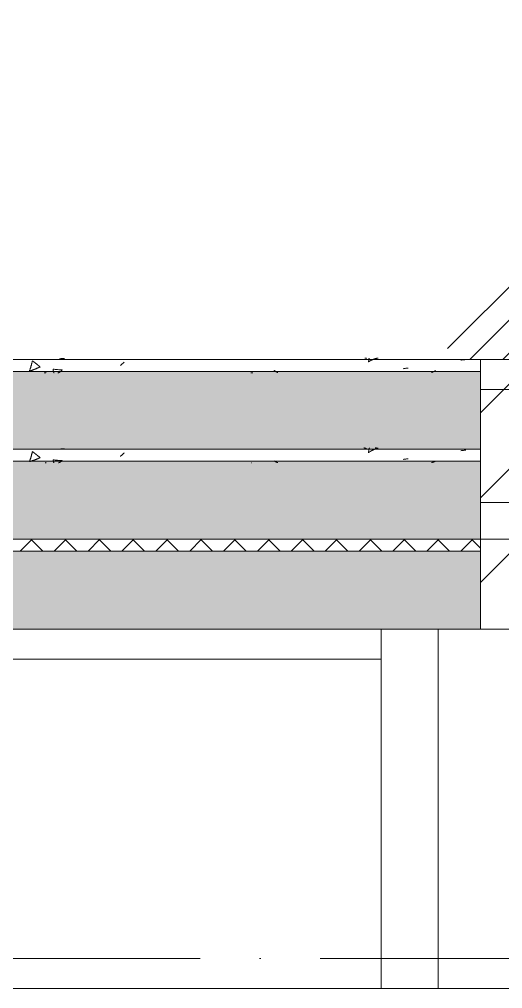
# Model space of a CAD drawing. Header units: millimetres. Extents: x -12680 to 112808, y -16580 to 93550.
# Drawn here: x 48428 to 49235, y -1050 to 567 of the extents above; entities that cross this region are included whole.
import ezdxf

# ---------------------------------------------------------------- set-up
doc = ezdxf.new("R2010")
doc.units = ezdxf.units.MM
doc.linetypes.add('Grid Line', pattern=[14, 10, -2, 0, -2])
for name, color, linetype, lineweight in [('HATCH-TUONG', 152, 'Continuous', 9), ('KINH', 152, 'Continuous', 5), ('NET CAT', 3, 'Continuous', 5), ('NET THAY 1', 41, 'Continuous', 5), ('NET-CAT', 3, 'Continuous', 9), ('NET-THAY', 2, 'Continuous', 15), ('TRUC', 225, 'Continuous', 5)]:
    doc.layers.add(name, color=color, linetype=linetype, lineweight=lineweight)
pattern_1 = [(50, (43587.75, -450), (182.1847, -15.939), [19.05, -209.55]), (355, (43587.75, -450), (35.2424, -191.0566), [15.24, -167.64]), (100.451, (43602.94, -451.33), (146.9425, 175.1167), [16.19, -178.09]), (30, (43587.75, -450), (165.746, -77.2887), [19.05, -209.55]), (335, (43587.75, -450), (-32.228, -191.588), [15.24, -167.64]), (80.451, (43601.57, -456.43), (197.974, 114.2986), [16.19, -178.09]), (46.184, (43587.75, -399.2), (271.079, -42.043), [28.575, -314.325]), (96.636, (43610.34, -402.7), (237.403, 247.427), [24.285, -267.135]), (351.184, (43587.75, -399.2), (237.405, 247.425), [22.86, -251.46]), (21, (43613.15, -411.9), (151.615, -102.2655), [19.05, -209.55]), (326, (43613.15, -411.9), (61.8024, 184.188), [15.24, -167.64]), (71.451, (43625.79, -420.42), (213.417, 81.9214), [16.19, -178.09]), (37.5, (43587.754, -450), (3.0883, 84.5551), [8.382, -157.226, 8.382, -161.798, -168.275]), (37.5, (43587.754, -450), (3.0883, 84.5551), [-335.788, 8.382, -159.893]), (7.5, (43587.75, -450), (66.8194, 100.1807), [8.382, -88.646, 8.382, -153.416, -64.135]), (7.5, (43587.75, -450), (66.8194, 100.1807), [-258.826, 8.382, -55.753]), (327.5, (43576.425, -450), (135.5905, -5.7289), [8.382, -55.118, 8.382, -189.738, -262.89]), (327.5, (43576.425, -450), (135.5905, -5.7289), [-261.62, 8.382, -254.508]), (317.5, (43505.71, -450), (148.129, 25.4268), [8.382, -74.168, 8.382, -123.19, -186.69]), (317.5, (43505.71, -450), (148.129, 25.4268), [-214.122, 8.382, -178.308])]

# ---------------------------------------------------------------- blocks, each defined once
blk = doc.blocks.new('FP_254-MẶT CẮT B-B')
at = {"layer": 'NET THAY 1', "color": 7}
for p, q in [((49197.4, -150), (44197.4, -150)), ((44197.4, -170), (49197.4, -170))]:
    blk.add_line(p, q, dxfattribs=at)
at = {"layer": 'NET THAY 1'}
for p, q in [((48447.7, -161.6), (48447.5, -162.3)), ((48447.9, -161), (48447.7, -161.6)), ((48448, -160.3), (48447.9, -161)), ((48448.2, -159.6), (48448, -160.3)), ((48448.4, -158.9), (48448.2, -159.6)), ((48448.6, -158.3), (48448.4, -158.9)), ((48448.8, -157.6), (48448.6, -158.3)), ((48449, -156.9), (48448.8, -157.6)), ((48449.1, -156.3), (48449, -156.9)), ((48449.3, -155.7), (48449.1, -156.3)), ((48449.5, -155), (48449.3, -155.7)), ((48449.7, -154.4), (48449.5, -155)), ((48449.9, -153.8), (48449.7, -154.4)), ((48450.2, -154), (48449.9, -153.8)), ((48450.5, -154.3), (48450.2, -154)), ((48450.8, -154.5), (48450.5, -154.3)), ((48451.1, -154.7), (48450.8, -154.5)), ((48451.4, -155), (48451.1, -154.7)), ((48451.7, -155.2), (48451.4, -155)), ((48452, -155.4), (48451.7, -155.2)), ((48452.3, -155.7), (48452, -155.4)), ((48452.7, -155.9), (48452.3, -155.7)), ((48453, -156.2), (48452.7, -155.9)), ((48453.3, -156.4), (48453, -156.2)), ((48453.6, -156.6), (48453.3, -156.4)), ((48453.9, -156.9), (48453.6, -156.6)), ((48454.2, -157.1), (48453.9, -156.9)), ((48454.5, -157.4), (48454.2, -157.1)), ((48454.8, -157.6), (48454.5, -157.4)), ((48455.1, -157.9), (48454.8, -157.6)), ((48455.4, -158.2), (48455.1, -157.9)), ((48455.7, -158.4), (48455.4, -158.2)), ((48456, -158.7), (48455.7, -158.4)), ((48456.3, -158.9), (48456, -158.7)), ((48456.7, -159.2), (48456.3, -158.9)), ((48457, -159.4), (48456.7, -159.2)), ((48457.3, -159.7), (48457, -159.4)), ((48457.6, -159.9), (48457.3, -159.7)), ((48457.9, -160.2), (48457.6, -159.9)), ((48458.2, -160.4), (48457.9, -160.2)), ((48458.5, -160.7), (48458.2, -160.4)), ((48458.8, -161), (48458.5, -160.7)), ((48459.1, -161.2), (48458.8, -161)), ((48459.4, -161.5), (48459.1, -161.2)), ((48459.7, -161.7), (48459.4, -161.5)), ((48460, -162), (48459.7, -161.7)), ((48496.1, -149.5), (48494.9, -149.7)), ((48497.3, -149.4), (48496.1, -149.5)), ((48498.5, -149.3), (48497.3, -149.4)), ((48499.6, -149.3), (48498.5, -149.3)), ((48500.8, -149.2), (48499.6, -149.3)), ((48502, -149.1), (48500.8, -149.2)), ((48503.2, -149), (48502, -149.1)), ((48596.8, -161.6), (48596.5, -161.9)), ((48597, -161.4), (48596.8, -161.6)), ((48597.3, -161.1), (48597, -161.4)), ((48597.6, -160.9), (48597.3, -161.1)), ((48597.9, -160.6), (48597.6, -160.9)), ((48598.1, -160.3), (48597.9, -160.6)), ((48598.4, -160.1), (48598.1, -160.3)), ((48598.7, -159.8), (48598.4, -160.1)), ((48599, -159.5), (48598.7, -159.8)), ((48599.2, -159.3), (48599, -159.5)), ((48599.5, -159), (48599.2, -159.3)), ((48599.8, -158.8), (48599.5, -159)), ((48600.1, -158.5), (48599.8, -158.8)), ((48600.4, -158.2), (48600.1, -158.5)), ((48600.6, -158), (48600.4, -158.2)), ((48600.9, -157.7), (48600.6, -158)), ((48601.2, -157.5), (48600.9, -157.7)), ((48601.5, -157.2), (48601.2, -157.5)), ((48601.7, -157), (48601.5, -157.2)), ((48602, -156.7), (48601.7, -157)), ((48602.3, -156.5), (48602, -156.7)), ((48602.6, -156.2), (48602.3, -156.5)), ((48602.8, -156), (48602.6, -156.2)), ((48603.1, -155.7), (48602.8, -156)), ((49003.2, -147.7), (49003, -147.7)), ((49003.5, -147.7), (49003.2, -147.7)), ((49003.8, -147.7), (49003.5, -147.7)), ((49004, -147.8), (49003.8, -147.7)), ((49004.3, -147.8), (49004, -147.8)), ((49004.5, -147.8), (49004.3, -147.8)), ((49004.8, -147.9), (49004.5, -147.8)), ((49005, -147.9), (49004.8, -147.9)), ((49005.3, -148), (49005, -147.9)), ((49005.5, -148.1), (49005.3, -148)), ((49005.8, -148.1), (49005.5, -148.1)), ((49006, -148.2), (49005.8, -148.1)), ((49006.3, -148.3), (49006, -148.2)), ((49006.5, -148.4), (49006.3, -148.3)), ((49006.8, -148.5), (49006.5, -148.4)), ((49007, -148.6), (49006.8, -148.5)), ((49007.3, -148.7), (49007, -148.6)), ((49007.5, -148.8), (49007.3, -148.7)), ((49010.7, -154.5), (49010.5, -155.6)), ((49010.8, -155.4), (49010.5, -155.6)), ((49010.8, -153.4), (49010.7, -154.5)), ((49011, -152.4), (49010.8, -153.4)), ((49011.2, -155.2), (49010.8, -155.4)), ((49011.2, -151.5), (49011, -152.4)), ((49011.3, -150.6), (49011.2, -151.5)), ((49011.5, -154.9), (49011.2, -155.2)), ((49011.5, -149.9), (49011.3, -150.6)), ((49011.7, -149.2), (49011.5, -149.9)), ((49011.9, -154.7), (49011.5, -154.9)), ((49011.8, -148.7), (49011.7, -149.2)), ((49012, -148.2), (49011.8, -148.7)), ((49012.2, -154.5), (49011.9, -154.7)), ((49012.2, -147.9), (49012, -148.2)), ((49012.4, -147.7), (49012.2, -147.9)), ((49012.6, -154.3), (49012.2, -154.5)), ((49012.9, -154.1), (49012.6, -154.3)), ((49013.2, -153.8), (49012.9, -154.1)), ((49013.6, -153.6), (49013.2, -153.8)), ((49013.9, -153.4), (49013.6, -153.6)), ((49014.3, -153.2), (49013.9, -153.4)), ((49014.6, -153), (49014.3, -153.2)), ((49015, -152.8), (49014.6, -153)), ((49015.3, -152.6), (49015, -152.8)), ((49015.6, -152.4), (49015.3, -152.6)), ((49016, -152.2), (49015.6, -152.4)), ((49016.3, -152), (49016, -152.2)), ((49016.7, -151.9), (49016.3, -152)), ((49017, -151.7), (49016.7, -151.9)), ((49017.4, -151.5), (49017, -151.7)), ((49017.7, -151.3), (49017.4, -151.5)), ((49018.1, -151.2), (49017.7, -151.3)), ((49018.4, -151), (49018.1, -151.2)), ((49018.7, -150.8), (49018.4, -151)), ((49019.1, -150.7), (49018.7, -150.8)), ((49019.4, -150.5), (49019.1, -150.7)), ((49019.8, -150.3), (49019.4, -150.5)), ((49020.1, -150.2), (49019.8, -150.3)), ((49020.5, -150), (49020.1, -150.2)), ((49020.8, -149.9), (49020.5, -150)), ((49021.1, -149.8), (49020.8, -149.9)), ((49021.5, -149.6), (49021.1, -149.8)), ((49021.8, -149.5), (49021.5, -149.6)), ((49022.2, -149.4), (49021.8, -149.5)), ((49022.3, -147.7), (49021.9, -147.7)), ((49022.5, -149.3), (49022.2, -149.4)), ((49022.7, -147.7), (49022.3, -147.7)), ((49022.9, -149.1), (49022.5, -149.3)), ((49023.1, -147.7), (49022.7, -147.7)), ((49023.2, -149), (49022.9, -149.1)), ((49023.5, -147.7), (49023.1, -147.7)), ((49023.6, -148.9), (49023.2, -149)), ((49023.9, -147.7), (49023.5, -147.7)), ((49023.9, -148.8), (49023.6, -148.9)), ((49024.3, -147.8), (49023.9, -147.7)), ((49024.2, -148.7), (49023.9, -148.8)), ((49024.6, -148.6), (49024.2, -148.7)), ((49024.7, -147.8), (49024.3, -147.8)), ((49024.9, -148.5), (49024.6, -148.6)), ((49025, -147.8), (49024.7, -147.8)), ((49025.3, -148.4), (49024.9, -148.5)), ((49025.4, -147.9), (49025, -147.8)), ((49025.6, -148.4), (49025.3, -148.4)), ((49025.8, -147.9), (49025.4, -147.9)), ((49026, -148.3), (49025.6, -148.4)), ((49026.2, -148), (49025.8, -147.9)), ((49026.3, -148.2), (49026, -148.3)), ((49026.6, -148), (49026.2, -148)), ((49026.6, -148.1), (49026.3, -148.2)), ((49027, -148.1), (49026.6, -148)), ((49027, -148.1), (49026.6, -148.1)), ((49165.9, -152.1), (49164.7, -152.3)), ((49167, -152), (49165.9, -152.1)), ((49168.2, -151.8), (49167, -152)), ((49169.4, -151.7), (49168.2, -151.8)), ((49170.6, -151.6), (49169.4, -151.7)), ((49171.8, -151.4), (49170.6, -151.6)), ((49173, -151.3), (49171.8, -151.4)), ((48444.9, -170.1), (48444.7, -170.4)), ((48445.2, -170.3), (48444.7, -170.4)), ((48445.1, -169.7), (48444.9, -170.1)), ((48445.3, -169.2), (48445.1, -169.7)), ((48445.7, -170.2), (48445.2, -170.3)), ((48445.5, -168.8), (48445.3, -169.2)), ((48445.6, -168.3), (48445.5, -168.8)), ((48445.8, -167.8), (48445.6, -168.3)), ((48446.2, -170.1), (48445.7, -170.2)), ((48446, -167.2), (48445.8, -167.8)), ((48446.2, -166.7), (48446, -167.2)), ((48446.4, -166.1), (48446.2, -166.7)), ((48446.6, -169.9), (48446.2, -170.1)), ((48446.6, -165.5), (48446.4, -166.1)), ((48446.8, -164.9), (48446.6, -165.5)), ((48447.1, -169.8), (48446.6, -169.9)), ((48446.9, -164.3), (48446.8, -164.9)), ((48447.1, -163.6), (48446.9, -164.3)), ((48447.3, -163), (48447.1, -163.6)), ((48447.6, -169.7), (48447.1, -169.8)), ((48447.5, -162.3), (48447.3, -163)), ((48448.1, -169.5), (48447.6, -169.7)), ((48448.6, -169.4), (48448.1, -169.5)), ((48449.1, -169.2), (48448.6, -169.4)), ((48449.5, -169.1), (48449.1, -169.2)), ((48450, -168.9), (48449.5, -169.1)), ((48450.5, -168.7), (48450, -168.9)), ((48451, -168.6), (48450.5, -168.7)), ((48451.5, -168.4), (48451, -168.6)), ((48451.9, -168.3), (48451.5, -168.4)), ((48452.4, -168.1), (48451.9, -168.3)), ((48452.9, -167.9), (48452.4, -168.1)), ((48453.4, -167.7), (48452.9, -167.9)), ((48453.9, -167.6), (48453.4, -167.7)), ((48454.3, -167.4), (48453.9, -167.6)), ((48454.8, -167.2), (48454.3, -167.4)), ((48455.3, -167), (48454.8, -167.2)), ((48455.8, -166.8), (48455.3, -167)), ((48456.3, -166.6), (48455.8, -166.8)), ((48456.7, -166.4), (48456.3, -166.6)), ((48457.2, -166.2), (48456.7, -166.4)), ((48457.7, -166), (48457.2, -166.2)), ((48458.2, -165.8), (48457.7, -166)), ((48458.7, -165.6), (48458.2, -165.8)), ((48459.1, -165.4), (48458.7, -165.6)), ((48459.6, -165.2), (48459.1, -165.4)), ((48460.1, -165), (48459.6, -165.2)), ((48460.4, -162.2), (48460, -162)), ((48460.6, -164.8), (48460.1, -165)), ((48460.7, -162.5), (48460.4, -162.2)), ((48461.1, -164.6), (48460.6, -164.8)), ((48461, -162.7), (48460.7, -162.5)), ((48461.3, -163), (48461, -162.7)), ((48461.6, -164.4), (48461.1, -164.6)), ((48461.6, -163.2), (48461.3, -163)), ((48461.9, -163.5), (48461.6, -163.2)), ((48462, -164.2), (48461.6, -164.4)), ((48462.2, -163.7), (48461.9, -163.5)), ((48462.5, -164), (48462, -164.2)), ((48462.5, -164), (48462.2, -163.7)), ((48471.4, -172.3), (48471.2, -172.3)), ((48471.7, -172.3), (48471.4, -172.3)), ((48471.9, -172.3), (48471.7, -172.3)), ((48472.2, -172.3), (48471.9, -172.3)), ((48472.5, -172.2), (48472.2, -172.3)), ((48472.7, -172.2), (48472.5, -172.2)), ((48486, -167.7), (48484.1, -167.6)), ((48484.1, -167.6), (48484.3, -168.4)), ((48484.3, -168.4), (48484.4, -169.2)), ((48484.4, -169.2), (48484.6, -169.9)), ((48484.6, -169.9), (48484.8, -170.5)), ((48484.8, -170.5), (48484.9, -171.1)), ((48484.9, -171.1), (48485.1, -171.5)), ((48485.1, -171.5), (48485.3, -171.9)), ((48485.3, -171.9), (48485.4, -172.1)), ((48485.4, -172.1), (48485.6, -172.3)), ((48487.9, -167.9), (48486, -167.7)), ((48489.8, -168), (48487.9, -167.9)), ((48491.7, -168.2), (48489.8, -168)), ((48493.6, -168.4), (48491.7, -168.2)), ((48493.2, -172.3), (48493, -172.3)), ((48493.4, -172.3), (48493.2, -172.3)), ((48493.7, -172.3), (48493.4, -172.3)), ((48495.5, -168.5), (48493.6, -168.4)), ((48493.9, -172.2), (48493.7, -172.3)), ((48494.1, -172.2), (48493.9, -172.2)), ((48494.3, -172.1), (48494.1, -172.2)), ((48494.6, -172), (48494.3, -172.1)), ((48494.8, -172), (48494.6, -172)), ((48495, -171.9), (48494.8, -172)), ((48495.2, -171.8), (48495, -171.9)), ((48495.5, -171.7), (48495.2, -171.8)), ((48497.4, -168.7), (48495.5, -168.5)), ((48495.7, -171.6), (48495.5, -171.7)), ((48495.9, -171.5), (48495.7, -171.6)), ((48496.1, -171.3), (48495.9, -171.5)), ((48496.4, -171.2), (48496.1, -171.3)), ((48496.6, -171.1), (48496.4, -171.2)), ((48496.8, -170.9), (48496.6, -171.1)), ((48497, -170.8), (48496.8, -170.9)), ((48497.3, -170.6), (48497, -170.8)), ((48497.5, -170.4), (48497.3, -170.6)), ((48499.3, -168.8), (48497.4, -168.7)), ((48497.7, -170.3), (48497.5, -170.4)), ((48497.9, -170.1), (48497.7, -170.3)), ((48498.2, -169.9), (48497.9, -170.1)), ((48498.4, -169.7), (48498.2, -169.9)), ((48498.6, -169.5), (48498.4, -169.7)), ((48498.8, -169.2), (48498.6, -169.5)), ((48499.1, -169), (48498.8, -169.2)), ((48499.3, -168.8), (48499.1, -169)), ((48814.9, -172.3), (48814.8, -172.3)), ((48815.2, -172.3), (48814.9, -172.3)), ((48815.5, -172.3), (48815.2, -172.3)), ((48853.5, -169.4), (48853.2, -169.2)), ((48853.8, -169.6), (48853.5, -169.4)), ((48854, -169.8), (48853.8, -169.6)), ((48854.3, -170), (48854, -169.8)), ((48854.5, -170.1), (48854.3, -170)), ((48854.8, -170.3), (48854.5, -170.1)), ((48855, -170.4), (48854.8, -170.3)), ((48855.3, -170.6), (48855, -170.4)), ((48855.6, -170.7), (48855.3, -170.6)), ((48855.8, -170.9), (48855.6, -170.7)), ((48856.1, -171), (48855.8, -170.9)), ((48856.3, -171.1), (48856.1, -171)), ((48856.6, -171.3), (48856.3, -171.1)), ((48856.8, -171.4), (48856.6, -171.3)), ((48857.1, -171.5), (48856.8, -171.4)), ((48857.4, -171.6), (48857.1, -171.5)), ((48857.6, -171.7), (48857.4, -171.6)), ((48857.9, -171.8), (48857.6, -171.7)), ((48858.1, -171.9), (48857.9, -171.8)), ((48858.4, -171.9), (48858.1, -171.9)), ((48858.6, -172), (48858.4, -171.9)), ((48858.9, -172.1), (48858.6, -172)), ((48859.2, -172.1), (48858.9, -172.1)), ((48859.4, -172.2), (48859.2, -172.1)), ((49069.7, -166.7), (49068.5, -166.9)), ((49070.8, -166.5), (49069.7, -166.7)), ((49072, -166.4), (49070.8, -166.5)), ((49073.2, -166.2), (49072, -166.4)), ((49074.4, -166), (49073.2, -166.2)), ((49075.6, -165.9), (49074.4, -166)), ((49076.8, -165.7), (49075.6, -165.9)), ((49116.2, -172.1), (49115.9, -172.1)), ((49116.5, -172), (49116.2, -172.1)), ((49116.8, -172), (49116.5, -172)), ((49117.1, -171.9), (49116.8, -172)), ((49117.3, -171.8), (49117.1, -171.9)), ((49117.6, -171.7), (49117.3, -171.8)), ((49117.9, -171.7), (49117.6, -171.7)), ((49118.2, -171.6), (49117.9, -171.7)), ((49118.4, -171.5), (49118.2, -171.6)), ((49118.7, -171.4), (49118.4, -171.5)), ((49119, -171.3), (49118.7, -171.4)), ((49119.3, -171.2), (49119, -171.3)), ((49119.5, -171), (49119.3, -171.2)), ((49119.8, -170.9), (49119.5, -171)), ((49120.1, -170.8), (49119.8, -170.9)), ((49120.4, -170.7), (49120.1, -170.8)), ((49120.7, -170.5), (49120.4, -170.7)), ((49120.9, -170.4), (49120.7, -170.5)), ((49121.2, -170.3), (49120.9, -170.4)), ((49121.5, -170.1), (49121.2, -170.3)), ((49121.8, -170), (49121.5, -170.1)), ((49122, -169.8), (49121.8, -170)), ((49122.3, -169.6), (49122, -169.8)), ((49122.6, -169.5), (49122.3, -169.6))]:
    blk.add_line(p, q, dxfattribs=at)
blk = doc.blocks.new('FP_255-MẶT CẮT B-B')
at = {"layer": 'NET THAY 1'}
for p, q in [((48496.1, 1.2), (48494.9, 1.1)), ((48497.3, 1.3), (48496.1, 1.2)), ((48498.5, 1.4), (48497.3, 1.3)), ((48499.6, 1.4), (48498.5, 1.4)), ((48500.8, 1.5), (48499.6, 1.4)), ((48502, 1.6), (48500.8, 1.5)), ((48503.2, 1.6), (48502, 1.6)), ((49004.6, 2.3), (49004.4, 2.3)), ((49004.9, 2.3), (49004.6, 2.3)), ((49005.1, 2.3), (49004.9, 2.3)), ((49005.4, 2.3), (49005.1, 2.3)), ((49005.6, 2.2), (49005.4, 2.3)), ((49005.8, 2.2), (49005.6, 2.2)), ((49006.1, 2.1), (49005.8, 2.2)), ((49006.3, 2.1), (49006.1, 2.1)), ((49006.6, 2), (49006.3, 2.1)), ((49006.8, 2), (49006.6, 2)), ((49007.1, 1.9), (49006.8, 2)), ((49007.3, 1.8), (49007.1, 1.9)), ((49007.5, 1.7), (49007.3, 1.8)), ((49011.3, 0.2), (49011.1, -0.5)), ((49011.5, 0.9), (49011.3, 0.2)), ((49011.6, 1.4), (49011.5, 0.9)), ((49011.8, 1.8), (49011.6, 1.4)), ((49012, 2.1), (49011.8, 1.8)), ((49012.1, 2.3), (49012, 2.1)), ((49018.4, 0), (49018.1, -0.1)), ((49018.7, 0.2), (49018.4, 0)), ((49019.1, 0.3), (49018.7, 0.2)), ((49019.4, 0.4), (49019.1, 0.3)), ((49019.8, 0.5), (49019.4, 0.4)), ((49020.1, 0.7), (49019.8, 0.5)), ((49020.5, 0.8), (49020.1, 0.7)), ((49020.8, 0.9), (49020.5, 0.8)), ((49021.1, 1), (49020.8, 0.9)), ((49021.5, 1.1), (49021.1, 1)), ((49021.8, 1.2), (49021.5, 1.1)), ((49022.2, 1.3), (49021.8, 1.2)), ((49022.5, 1.4), (49022.2, 1.3)), ((49022.9, 1.5), (49022.5, 1.4)), ((49023.2, 1.6), (49022.9, 1.5)), ((49023.6, 1.7), (49023.2, 1.6)), ((49023.9, 1.8), (49023.6, 1.7)), ((49024.2, 1.8), (49023.9, 1.8)), ((49024.6, 1.9), (49024.2, 1.8)), ((49024.9, 2), (49024.6, 1.9)), ((49025, 2.3), (49024.7, 2.3)), ((49025.3, 2), (49024.9, 2)), ((49025.4, 2.3), (49025, 2.3)), ((49025.6, 2.1), (49025.3, 2)), ((49025.8, 2.3), (49025.4, 2.3)), ((49026, 2.1), (49025.6, 2.1)), ((49026.2, 2.3), (49025.8, 2.3)), ((49026.3, 2.2), (49026, 2.1)), ((49026.6, 2.3), (49026.2, 2.3)), ((49026.6, 2.2), (49026.3, 2.2)), ((49027, 2.2), (49026.6, 2.3)), ((49027, 2.2), (49026.6, 2.2)), ((48446, -15.9), (48445.8, -16.5)), ((48446.2, -15.3), (48446, -15.9)), ((48446.4, -14.7), (48446.2, -15.3)), ((48446.6, -14.1), (48446.4, -14.7)), ((48446.8, -13.4), (48446.6, -14.1)), ((48446.9, -12.8), (48446.8, -13.4)), ((48447.1, -12.1), (48446.9, -12.8)), ((48447.3, -11.4), (48447.1, -12.1)), ((48447.5, -10.8), (48447.3, -11.4)), ((48447.7, -10.1), (48447.5, -10.8)), ((48447.9, -9.4), (48447.7, -10.1)), ((48448, -8.7), (48447.9, -9.4)), ((48448.2, -8.1), (48448, -8.7)), ((48448.4, -7.4), (48448.2, -8.1)), ((48448.6, -6.7), (48448.4, -7.4)), ((48448.8, -6.1), (48448.6, -6.7)), ((48449, -5.5), (48448.8, -6.1)), ((48449.1, -4.8), (48449, -5.5)), ((48449.3, -4.2), (48449.1, -4.8)), ((48449.5, -3.6), (48449.3, -4.2)), ((48449.7, -3.1), (48449.5, -3.6)), ((48449.9, -2.5), (48449.7, -3.1)), ((48450.2, -2.7), (48449.9, -2.5)), ((48450.5, -2.9), (48450.2, -2.7)), ((48450.8, -3.1), (48450.5, -2.9)), ((48451.1, -3.4), (48450.8, -3.1)), ((48451.4, -3.6), (48451.1, -3.4)), ((48451.7, -3.8), (48451.4, -3.6)), ((48452, -4), (48451.7, -3.8)), ((48452.3, -4.2), (48452, -4)), ((48452.7, -4.5), (48452.3, -4.2)), ((48453, -4.7), (48452.7, -4.5)), ((48453.3, -4.9), (48453, -4.7)), ((48453.6, -5.2), (48453.3, -4.9)), ((48453.9, -5.4), (48453.6, -5.2)), ((48454.2, -5.6), (48453.9, -5.4)), ((48454.3, -16.1), (48453.9, -16.3)), ((48454.5, -5.9), (48454.2, -5.6)), ((48454.8, -15.9), (48454.3, -16.1)), ((48454.8, -6.1), (48454.5, -5.9)), ((48455.1, -6.4), (48454.8, -6.1)), ((48455.3, -15.7), (48454.8, -15.9)), ((48455.4, -6.6), (48455.1, -6.4)), ((48455.8, -15.5), (48455.3, -15.7)), ((48455.7, -6.9), (48455.4, -6.6)), ((48456, -7.1), (48455.7, -6.9)), ((48456.3, -15.3), (48455.8, -15.5)), ((48456.3, -7.4), (48456, -7.1)), ((48456.7, -7.6), (48456.3, -7.4)), ((48456.7, -15), (48456.3, -15.3)), ((48457, -7.9), (48456.7, -7.6)), ((48457.2, -14.8), (48456.7, -15)), ((48457.3, -8.1), (48457, -7.9)), ((48457.7, -14.6), (48457.2, -14.8)), ((48457.6, -8.4), (48457.3, -8.1)), ((48457.9, -8.6), (48457.6, -8.4)), ((48458.2, -14.4), (48457.7, -14.6)), ((48458.2, -8.9), (48457.9, -8.6)), ((48458.5, -9.1), (48458.2, -8.9)), ((48458.7, -14.2), (48458.2, -14.4)), ((48458.8, -9.4), (48458.5, -9.1)), ((48459.1, -14), (48458.7, -14.2)), ((48459.1, -9.7), (48458.8, -9.4)), ((48459.4, -9.9), (48459.1, -9.7)), ((48459.6, -13.8), (48459.1, -14)), ((48459.7, -10.2), (48459.4, -9.9)), ((48460.1, -13.6), (48459.6, -13.8)), ((48460, -10.4), (48459.7, -10.2)), ((48460.4, -10.7), (48460, -10.4)), ((48460.6, -13.3), (48460.1, -13.6)), ((48460.7, -10.9), (48460.4, -10.7)), ((48461.1, -13.1), (48460.6, -13.3)), ((48461, -11.2), (48460.7, -10.9)), ((48461.3, -11.4), (48461, -11.2)), ((48461.6, -12.9), (48461.1, -13.1)), ((48461.6, -11.7), (48461.3, -11.4)), ((48461.9, -11.9), (48461.6, -11.7)), ((48462, -12.7), (48461.6, -12.9)), ((48462.2, -12.2), (48461.9, -11.9)), ((48462.5, -12.5), (48462, -12.7)), ((48462.5, -12.5), (48462.2, -12.2)), ((48596.8, -10.1), (48596.5, -10.3)), ((48597, -9.8), (48596.8, -10.1)), ((48597.3, -9.6), (48597, -9.8)), ((48597.6, -9.3), (48597.3, -9.6)), ((48597.9, -9), (48597.6, -9.3)), ((48598.1, -8.8), (48597.9, -9)), ((48598.4, -8.5), (48598.1, -8.8)), ((48598.7, -8.2), (48598.4, -8.5)), ((48599, -8), (48598.7, -8.2)), ((48599.2, -7.7), (48599, -8)), ((48599.5, -7.5), (48599.2, -7.7)), ((48599.8, -7.2), (48599.5, -7.5)), ((48600.1, -7), (48599.8, -7.2)), ((48600.4, -6.7), (48600.1, -7)), ((48600.6, -6.5), (48600.4, -6.7)), ((48600.9, -6.2), (48600.6, -6.5)), ((48601.2, -6), (48600.9, -6.2)), ((48601.5, -5.7), (48601.2, -6)), ((48601.7, -5.5), (48601.5, -5.7)), ((48602, -5.2), (48601.7, -5.5)), ((48602.3, -5), (48602, -5.2)), ((48602.6, -4.7), (48602.3, -5)), ((48602.8, -4.5), (48602.6, -4.7)), ((48603.1, -4.3), (48602.8, -4.5)), ((49010.7, -3.2), (49010.5, -4.2)), ((49010.8, -4), (49010.5, -4.2)), ((49010.8, -2.2), (49010.7, -3.2)), ((49011, -1.3), (49010.8, -2.2)), ((49011.2, -3.8), (49010.8, -4)), ((49011.1, -0.5), (49011, -1.3)), ((49011.5, -3.5), (49011.2, -3.8)), ((49011.9, -3.3), (49011.5, -3.5)), ((49012.2, -3.1), (49011.9, -3.3)), ((49012.6, -2.9), (49012.2, -3.1)), ((49012.9, -2.7), (49012.6, -2.9)), ((49013.2, -2.5), (49012.9, -2.7)), ((49013.6, -2.3), (49013.2, -2.5)), ((49013.9, -2.2), (49013.6, -2.3)), ((49014.3, -2), (49013.9, -2.2)), ((49014.6, -1.8), (49014.3, -2)), ((49015, -1.6), (49014.6, -1.8)), ((49015.3, -1.4), (49015, -1.6)), ((49015.6, -1.3), (49015.3, -1.4)), ((49016, -1.1), (49015.6, -1.3)), ((49016.3, -0.9), (49016, -1.1)), ((49016.7, -0.8), (49016.3, -0.9)), ((49017, -0.6), (49016.7, -0.8)), ((49017.4, -0.4), (49017, -0.6)), ((49017.7, -0.3), (49017.4, -0.4)), ((49018.1, -0.1), (49017.7, -0.3)), ((49069.7, -15.3), (49068.5, -15.5)), ((49070.8, -15.2), (49069.7, -15.3)), ((49072, -15), (49070.8, -15.2)), ((49073.2, -14.8), (49072, -15)), ((49074.4, -14.6), (49073.2, -14.8)), ((49075.6, -14.5), (49074.4, -14.6)), ((49076.8, -14.3), (49075.6, -14.5)), ((49165.9, -1), (49164.7, -1.1)), ((49167, -0.9), (49165.9, -1)), ((49168.2, -0.7), (49167, -0.9)), ((49169.4, -0.6), (49168.2, -0.7)), ((49170.6, -0.5), (49169.4, -0.6)), ((49171.8, -0.4), (49170.6, -0.5)), ((49173, -0.3), (49171.8, -0.4)), ((48444.9, -19.1), (48444.7, -19.5)), ((48445.2, -19.4), (48444.7, -19.5)), ((48445.1, -18.6), (48444.9, -19.1)), ((48445.3, -18.1), (48445.1, -18.6)), ((48445.7, -19.2), (48445.2, -19.4)), ((48445.5, -17.6), (48445.3, -18.1)), ((48445.6, -17.1), (48445.5, -17.6)), ((48445.8, -16.5), (48445.6, -17.1)), ((48446.2, -19.1), (48445.7, -19.2)), ((48446.6, -18.9), (48446.2, -19.1)), ((48447.1, -18.8), (48446.6, -18.9)), ((48447.6, -18.6), (48447.1, -18.8)), ((48448.1, -18.4), (48447.6, -18.6)), ((48448.6, -18.3), (48448.1, -18.4)), ((48449.1, -18.1), (48448.6, -18.3)), ((48449.5, -17.9), (48449.1, -18.1)), ((48450, -17.8), (48449.5, -17.9)), ((48450.5, -17.6), (48450, -17.8)), ((48451, -17.4), (48450.5, -17.6)), ((48451.5, -17.2), (48451, -17.4)), ((48451.9, -17), (48451.5, -17.2)), ((48452.4, -16.8), (48451.9, -17)), ((48452.9, -16.6), (48452.4, -16.8)), ((48453.4, -16.5), (48452.9, -16.6)), ((48453.9, -16.3), (48453.4, -16.5)), ((48469.8, -22.3), (48469.5, -22.3)), ((48470.1, -22.3), (48469.8, -22.3)), ((48470.3, -22.3), (48470.1, -22.3)), ((48470.6, -22.3), (48470.3, -22.3)), ((48470.8, -22.2), (48470.6, -22.3)), ((48471.1, -22.2), (48470.8, -22.2)), ((48471.4, -22.2), (48471.1, -22.2)), ((48471.6, -22.1), (48471.4, -22.2)), ((48471.9, -22.1), (48471.6, -22.1)), ((48472.2, -22), (48471.9, -22.1)), ((48472.4, -22), (48472.2, -22)), ((48472.7, -21.9), (48472.4, -22)), ((48486, -16.5), (48484.1, -16.3)), ((48484.1, -16.3), (48484.3, -17.3)), ((48484.3, -17.3), (48484.5, -18.2)), ((48484.5, -18.2), (48484.6, -19)), ((48484.6, -19), (48484.8, -19.7)), ((48484.8, -19.7), (48485, -20.4)), ((48485, -20.4), (48485.1, -21)), ((48485.1, -21), (48485.3, -21.5)), ((48485.3, -21.5), (48485.5, -21.8)), ((48485.5, -21.8), (48485.7, -22.1)), ((48485.7, -22.1), (48485.8, -22.3)), ((48487.9, -16.6), (48486, -16.5)), ((48489.8, -16.8), (48487.9, -16.6)), ((48491.7, -17), (48489.8, -16.8)), ((48493.6, -17.1), (48491.7, -17)), ((48492.2, -22.3), (48491.9, -22.3)), ((48492.4, -22.3), (48492.2, -22.3)), ((48492.6, -22.3), (48492.4, -22.3)), ((48492.8, -22.2), (48492.6, -22.3)), ((48493, -22.2), (48492.8, -22.2)), ((48493.3, -22.1), (48493, -22.2)), ((48493.5, -22.1), (48493.3, -22.1)), ((48493.7, -22), (48493.5, -22.1)), ((48495.5, -17.3), (48493.6, -17.1)), ((48493.9, -21.9), (48493.7, -22)), ((48494.2, -21.8), (48493.9, -21.9)), ((48494.4, -21.7), (48494.2, -21.8)), ((48494.6, -21.6), (48494.4, -21.7)), ((48494.8, -21.5), (48494.6, -21.6)), ((48495, -21.4), (48494.8, -21.5)), ((48495.3, -21.2), (48495, -21.4)), ((48495.5, -21.1), (48495.3, -21.2)), ((48497.4, -17.5), (48495.5, -17.3)), ((48495.7, -20.9), (48495.5, -21.1)), ((48495.9, -20.8), (48495.7, -20.9)), ((48496.2, -20.6), (48495.9, -20.8)), ((48496.4, -20.5), (48496.2, -20.6)), ((48496.6, -20.3), (48496.4, -20.5)), ((48496.8, -20.1), (48496.6, -20.3)), ((48497.1, -19.9), (48496.8, -20.1)), ((48497.3, -19.7), (48497.1, -19.9)), ((48497.5, -19.5), (48497.3, -19.7)), ((48499.3, -17.6), (48497.4, -17.5)), ((48497.7, -19.3), (48497.5, -19.5)), ((48497.9, -19.1), (48497.7, -19.3)), ((48498.2, -18.8), (48497.9, -19.1)), ((48498.4, -18.6), (48498.2, -18.8)), ((48498.6, -18.4), (48498.4, -18.6)), ((48498.8, -18.1), (48498.6, -18.4)), ((48499.1, -17.9), (48498.8, -18.1)), ((48499.3, -17.6), (48499.1, -17.9)), ((48814.6, -22.3), (48814.4, -22.3)), ((48814.8, -22.2), (48814.6, -22.3)), ((48814.9, -22.1), (48814.8, -22.2)), ((48815.2, -22.2), (48814.9, -22.1)), ((48815.5, -22.2), (48815.2, -22.2)), ((48815.8, -22.2), (48815.5, -22.2)), ((48816.2, -22.3), (48815.8, -22.2)), ((48816.5, -22.3), (48816.2, -22.3)), ((48816.8, -22.3), (48816.5, -22.3)), ((48817.1, -22.3), (48816.8, -22.3)), ((48817.4, -22.3), (48817.1, -22.3)), ((48853.5, -18.3), (48853.2, -18.1)), ((48853.8, -18.5), (48853.5, -18.3)), ((48854, -18.8), (48853.8, -18.5)), ((48854.3, -19), (48854, -18.8)), ((48854.5, -19.2), (48854.3, -19)), ((48854.8, -19.3), (48854.5, -19.2)), ((48855, -19.5), (48854.8, -19.3)), ((48855.3, -19.7), (48855, -19.5)), ((48855.6, -19.9), (48855.3, -19.7)), ((48855.8, -20.1), (48855.6, -19.9)), ((48856.1, -20.2), (48855.8, -20.1)), ((48856.3, -20.4), (48856.1, -20.2)), ((48856.6, -20.5), (48856.3, -20.4)), ((48856.8, -20.7), (48856.6, -20.5)), ((48857.1, -20.8), (48856.8, -20.7)), ((48857.4, -21), (48857.1, -20.8)), ((48857.6, -21.1), (48857.4, -21)), ((48857.9, -21.2), (48857.6, -21.1)), ((48858.1, -21.3), (48857.9, -21.2)), ((48858.4, -21.4), (48858.1, -21.3)), ((48858.6, -21.6), (48858.4, -21.4)), ((48858.9, -21.7), (48858.6, -21.6)), ((48859.2, -21.7), (48858.9, -21.7)), ((48859.4, -21.8), (48859.2, -21.7)), ((49116.2, -21.7), (49115.9, -21.7)), ((49116.5, -21.6), (49116.2, -21.7)), ((49116.8, -21.5), (49116.5, -21.6)), ((49117.1, -21.4), (49116.8, -21.5)), ((49117.3, -21.3), (49117.1, -21.4)), ((49117.6, -21.2), (49117.3, -21.3)), ((49117.9, -21), (49117.6, -21.2)), ((49118.2, -20.9), (49117.9, -21)), ((49118.4, -20.8), (49118.2, -20.9)), ((49118.7, -20.7), (49118.4, -20.8)), ((49119, -20.5), (49118.7, -20.7)), ((49119.3, -20.4), (49119, -20.5)), ((49119.5, -20.3), (49119.3, -20.4)), ((49119.8, -20.1), (49119.5, -20.3)), ((49120.1, -20), (49119.8, -20.1)), ((49120.4, -19.8), (49120.1, -20)), ((49120.7, -19.6), (49120.4, -19.8)), ((49120.9, -19.5), (49120.7, -19.6)), ((49121.2, -19.3), (49120.9, -19.5)), ((49121.5, -19.1), (49121.2, -19.3)), ((49121.8, -19), (49121.5, -19.1)), ((49122, -18.8), (49121.8, -19)), ((49122.3, -18.6), (49122, -18.8)), ((49122.6, -18.4), (49122.3, -18.6))]:
    blk.add_line(p, q, dxfattribs=at)
at = {"layer": 'NET THAY 1', "color": 7}
for p, q in [((49197.4, 0), (44197.4, 0)), ((44197.4, -20), (49197.4, -20))]:
    blk.add_line(p, q, dxfattribs=at)
blk = doc.blocks.new('System Panel - Glazed-V35-MẶT CẮT B-B')
at = {"layer": 'KINH'}
h = blk.add_hatch(dxfattribs=at)
h.set_pattern_fill('FP_5', color=256, style=0, pattern_type=2)
h.set_pattern_definition([(45, (43100.6, 40601.6), (0, 2032), [253.59, -2620.09]), (45, (43045.4, 40656.7), (0, 2032), [253.59, -2620.09]), (45, (42969.5, 40525.7), (0, 2032), [546.2, -2327.48]), (45, (41718.8, 41963), (0, 2032), [253.59, -2620.09]), (45, (41663.6, 42018.2), (0, 2032), [253.59, -2620.09]), (45, (41587.8, 41887.1), (0, 2032), [546.2, -2327.48])])
h.paths.add_polyline_path([(49271.9, 0), (49271.9, 2200), (48271.9, 2200), (48271.9, 0), (49197.4, 0)], flags=0)
blk = doc.blocks.new('ALC1807-ASCENT PLAZA-TANG 1_2_rvt-1-MẶT CẮT B-B')
at = {"layer": 'HATCH-TUONG', "lineweight": 5}
h = blk.add_hatch(dxfattribs=at)
h.set_pattern_fill('FP_4', style=0, pattern_type=2)
h.set_pattern_definition([(45, (41462.07, 40400), (-70.71068, 70.71068), [])])
h.paths.add_polyline_path([(49197.4, -450), (49985.3, -450), (49985.3, 0), (49197.4, 0), (49197.4, -214.1)], flags=0)
at = {"layer": 'NET CAT'}
h = blk.add_hatch(dxfattribs=at)
h.set_pattern_fill('FP_45', style=0, pattern_type=2)
h.set_pattern_definition([(0, (41462.1, 40400), (1270, 1270), [1270, -1270]), (0, (41462.1, 40876.2), (1270, 1270), [1270, -1270]), (0, (41462.1, 41352.5), (1270, 1270), [1270, -1270]), (90, (41620.8, 41511.2), (-1270, 1270), [1270, -1270]), (90, (42097.1, 41511.2), (-1270, 1270), [1270, -1270]), (90, (42573.3, 41511.2), (-1270, 1270), [1270, -1270])])
h.paths.add_polyline_path([(49197.4, -300), (53814.9, -300), (53814.9, -50), (49197.4, -50), (49197.4, -214.1)], flags=0)
at = {"layer": 'NET THAY 1'}
h = blk.add_hatch(dxfattribs=at)
h.set_pattern_fill('FP_40', color=256, style=0, pattern_type=2)
h.set_pattern_definition(pattern_1)
h.paths.add_polyline_path([(49011.9, -150), (49197.4, -150), (49197.4, -20), (44197.4, -20), (44197.4, -150), (48551.5, -150)], flags=0)
h = blk.add_hatch(dxfattribs=at)
h.set_pattern_fill('FP_40', color=256, style=0, pattern_type=2)
h.set_pattern_definition(pattern_1)
h.paths.add_polyline_path([(46710, -300), (49197.4, -300), (49197.4, -170), (44197.4, -170), (44197.4, -300), (46249.6, -300)], flags=0)
h = blk.add_hatch(dxfattribs=at)
h.set_pattern_fill('FP_39', color=256, style=0, pattern_type=2)
h.set_pattern_definition([(45, (41462.075, 40400), (-28.28427, 28.28427), []), (135, (41462.075, 40400), (-28.28427, -28.28427), [])])
h.paths.add_polyline_path([(49011.9, -320), (49197.4, -320), (49197.4, -300), (44197.4, -300), (44197.4, -320), (48091.2, -320)], flags=0)
h = blk.add_hatch(dxfattribs=at)
h.set_pattern_fill('FP_40', color=256, style=0, pattern_type=2)
h.set_pattern_definition(pattern_1)
h.paths.add_polyline_path([(49197.4, -450), (49197.4, -320), (44197.4, -320), (44197.4, -450), (49011.9, -450)], flags=0)
at = {"layer": 'NET CAT', "color": 50, "lineweight": 9}
for p, q in [((49197.4, -300), (44197.4, -300)), ((49197.4, -320), (49197.4, -300)), ((44197.4, -320), (49197.4, -320))]:
    blk.add_line(p, q, dxfattribs=at)
at = {"layer": 'NET THAY 1', "color": 7}
blk.add_line((44197.4, -450), (49197.4, -450), dxfattribs=at)
at = {"layer": 'NET-CAT'}
for p, q in [((49985.3, 0), (49197.4, 0)), ((49197.4, 0), (49197.4, -450)), ((49197.4, -450), (49985.3, -450))]:
    blk.add_line(p, q, dxfattribs=at)
at = {"layer": 'NET-CAT', "lineweight": 15}
for p, q in [((53814.9, -50), (49197.4, -50)), ((49197.4, -50), (49197.4, -300)), ((49197.4, -300), (53814.9, -300))]:
    blk.add_line(p, q, dxfattribs=at)
at = {"layer": 'NET-THAY', "color": 250, "lineweight": 9}
blk.add_line((49031.8, -500), (48411.7, -500), dxfattribs=at)
at = {"color": 250, "lineweight": 9}
blk.add_blockref('System Panel - Glazed-V35-MẶT CẮT B-B', (0, 0), dxfattribs=at)
at = {"layer": 'NET THAY 1', "color": 7}
for name in ['FP_255-MẶT CẮT B-B', 'FP_254-MẶT CẮT B-B']:
    blk.add_blockref(name, (0, 0), dxfattribs=at)

msp = doc.modelspace()

# ---------------------------------------------------------------- linework, layer by layer
at = {"layer": 'NET CAT'}
for p, q in [((49031.8, -1050), (49031.8, -450)), ((49127, -1050), (49127, -450))]:
    msp.add_line(p, q, dxfattribs=at)
at = {"layer": 'NET-CAT', "lineweight": 15}
msp.add_line((55756.9, -1050), (34831.4, -1050), dxfattribs=at)
at = {"layer": 'TRUC', "linetype": 'Grid Line', "ltscale": 50}
for p, q in [((-12679, 0), (108517.8, 0)), ((-12679, -1000), (112808.4, -1000))]:
    msp.add_line(p, q, dxfattribs=at)

# ---------------------------------------------------------------- block references
at = {"lineweight": 5}
msp.add_blockref('ALC1807-ASCENT PLAZA-TANG 1_2_rvt-1-MẶT CẮT B-B', (0, 0), dxfattribs=at)

doc.saveas('drawing.dxf')
